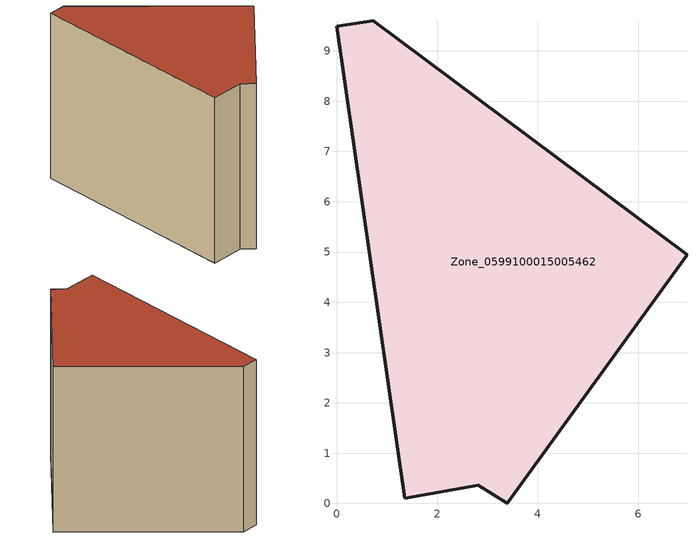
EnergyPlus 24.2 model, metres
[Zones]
Zone_0599100015005462
 floor ground (C_G): 2.82,0.36 1.35,0.11 0,9.49 0.73,9.6 6.97,4.95 3.39,0 z1.09
 wall outside (C_F): 1.35,0.11 2.82,0.36 3.39,0 6.97,4.95 0.73,9.6 0,9.49 1.35,0.11 z1.09:8.98
 roof outside (C_R): 3.39,0 6.97,4.95 0.73,9.6 0,9.49 1.35,0.11 2.82,0.36 z8.98
[BUILDING]
Pand.0599100015005462: North Axis=0; Terrain=City; Loads Convergence Tolerance Value=0.04; Temperature Convergence Tolerance Value=0.4; Solar Distribution=FullExterior; Maximum Number of Warmup Days=25; Minimum Number of Warmup Days=1
[Site:Location]
Rotterdam.The.Hague.AP_ZH_NLD Design_Conditions: Latitude=51.96; Longitude=4.45; Time Zone=1; Elevation=-4.5
[SITE:GROUNDTEMPERATURE:BUILDINGSURFACE]
18, 18, 18, 18, 18, 18, 18, 18, 18, 18, 18, 18
[MATERIAL] Thermal Absorptance=0.9; Solar Absorptance=0.7; Visible Absorptance=0.7
Name | Roughness | Thickness | Conductivity | Density | Specific Heat
G.TI.1975-1991 | MediumSmooth | 0.15 | 0.288461 | 540 | 1210
F.TI.1975-1991 | Rough | 0.3 | 0.230769 | 1920 | 840
R.TI.1975-1991 | MediumRough | 0.2 | 0.153846 | 1500 | 1000
[CONSTRUCTION]
C_G: G.TI.1975-1991
C_F: F.TI.1975-1991
C_R: R.TI.1975-1991
[ZONE]
Zone_0599100015005462: Type=1; Multiplier=1; Ceiling Height=Autocalculate; Volume=Autocalculate; Floor Area=autocalculate; Part of Total Floor Area=Yes
[ZONEINFILTRATION:DESIGNFLOWRATE]
Infil_Zone_0599100015005462: Zone or ZoneList or Space or SpaceList=Zone_0599100015005462; Schedule=AlwaysOn; Design Flow Rate Calculation Method=Flow/Area; Flow Rate per Floor Area=0.003; Constant Term Coefficient=1; Temperature Term Coefficient=0; Velocity Term Coefficient=0; Velocity Squared Term Coefficient=0
[HVACTEMPLATE:ZONE:IDEALLOADSAIRSYSTEM]
Zone_0599100015005462: Maximum Heating Supply Air Temperature=50; Minimum Cooling Supply Air Temperature=13; Maximum Heating Supply Air Humidity Ratio=0.0156; Minimum Cooling Supply Air Humidity Ratio=0.0077; Heating Limit=NoLimit; Cooling Limit=NoLimit; Dehumidification Control Type=ConstantSensibleHeatRatio; Cooling Sensible Heat Ratio=0.7; Dehumidification Setpoint=60; Humidification Control Type=None; Humidification Setpoint=30; Outdoor Air Method=None; Outdoor Air Flow Rate per Person=0.00944; Outdoor Air Flow Rate per Zone Floor Area=0; Outdoor Air Flow Rate per Zone=0; Demand Controlled Ventilation Type=None; Outdoor Air Economizer Type=NoEconomizer; Heat Recovery Type=None; Sensible Heat Recovery Effectiveness=0.7; Latent Heat Recovery Effectiveness=0.65
[ZONECONTROL:THERMOSTAT]
ThermostatControl_Zone_0599100015005462: Zone or ZoneList=Zone_0599100015005462; Control Type Schedule=DualSetpointControlType; Control 1=Thermostat_Zone_0599100015005462; Temperature Difference Between Cutout And Setpoint=0
[THERMOSTATSETPOINT:DUALSETPOINT]
Thermostat_Zone_0599100015005462: Heating Setpoint Temperature Schedule=HeatingSetpoint_Zone_0599100015005462; Cooling Setpoint Temperature Schedule=CoolingSetpoint_Zone_0599100015005462
[SCHEDULE:COMPACT]
HeatingSetpoint_Zone_0599100015005462: Through: 12/31, For: AllDays, Until: 24:00, 21
CoolingSetpoint_Zone_0599100015005462: Through: 12/31, For: AllDays, Until: 24:00, 24
DualSetpointControlType: Through: 12/31, For: AllDays, Until: 24:00, 4
AlwaysOn: Through: 12/31, For: AllDays, Until: 24:00, 1
